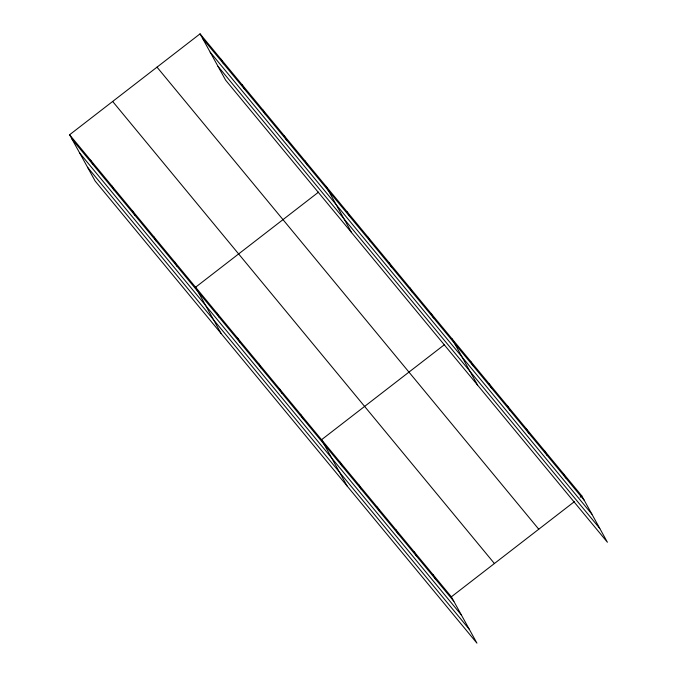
<?xml version="1.0" encoding="UTF-8"?>
<svg xmlns="http://www.w3.org/2000/svg" width="677" height="677" viewBox="0 0 677 677"><rect width="100%" height="100%" fill="white"/><g stroke="black" fill="none" stroke-linecap="round" stroke-linejoin="round"><path stroke-width="1.02" d="M69.604 134.757L451.356 596.818L476.938 643.15L95.178 181.089L69.604 134.757L200.062 33.85L581.822 495.911L607.396 542.243L225.644 80.182L200.062 33.85M318.596 192.09L195.577 287.234L221.159 333.575M444.569 344.568L321.558 439.712L347.14 486.052M451.356 596.818L574.367 501.674M580.164 497.189L581.822 495.911M202.541 38.335L584.293 500.388M210.166 52.146L591.918 514.198M218.019 66.371L599.771 528.432M157.013 67.15L538.765 529.211M112.653 101.457L494.413 563.518M72.075 139.242L453.835 601.294M79.7 153.053L461.46 615.105M87.553 167.278L469.313 629.339M563.281 473.468L565.752 477.945M544.74 451.026L547.211 455.503M526.19 428.583L528.669 433.06M507.648 406.141L510.128 410.617M489.107 383.698L491.587 388.175M470.566 361.247L473.037 365.732M452.024 338.805L477.598 385.145M431.029 313.392L433.5 317.877M410.034 287.979L412.505 292.464M389.03 262.566L391.509 267.051M368.034 237.153L370.514 241.638M347.039 211.74L349.518 216.225M326.043 186.327L351.625 232.668M305.048 160.914L307.519 165.4M284.052 135.502L286.523 139.987M263.057 110.089L265.528 114.574M242.053 84.676L244.532 89.161M221.057 59.263L223.537 63.748M432.815 574.375L435.286 578.852M414.273 551.933L416.744 556.409M395.732 529.49L398.203 533.967M377.191 507.048L379.662 511.524M358.649 484.597L361.12 489.082M340.099 462.154L342.579 466.639M300.563 414.299L303.042 418.784M279.567 388.886L282.038 393.371M258.572 363.473L261.043 367.958M237.576 338.06L240.047 342.545M216.581 312.647L219.052 317.132M174.581 261.821L177.061 266.306M153.586 236.408L156.065 240.894M132.59 210.996L135.061 215.481M111.595 185.583L114.066 190.068M90.6 160.17L93.071 164.655"/></g></svg>
